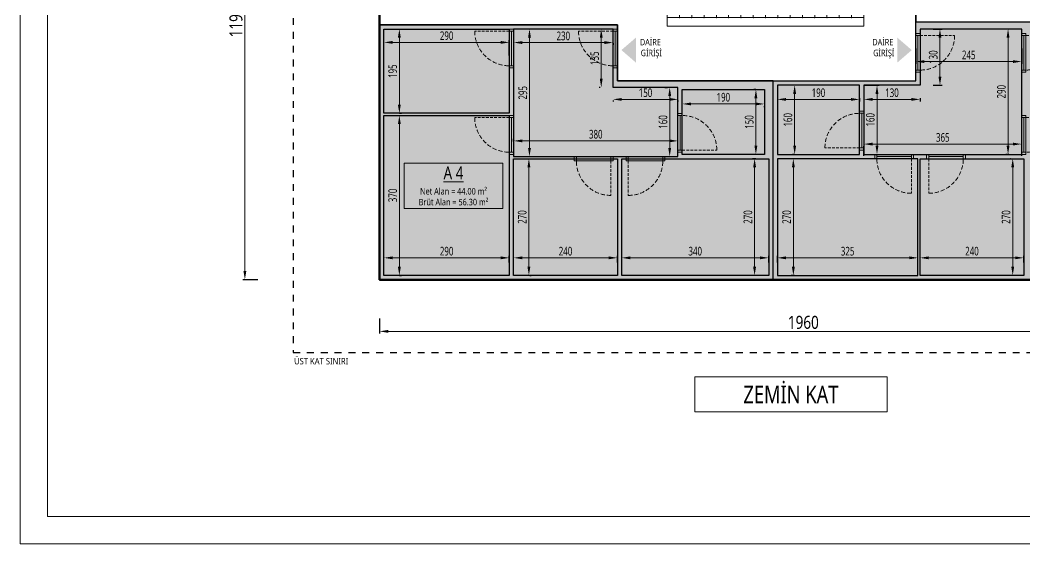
# Model space of a CAD drawing. Header units: metres. Extents: x 41905 to 73816, y -45641 to -42980.
# Drawn here: x 41905 to 44229, y -45641 to -44429 of the extents above; entities that cross this region are included whole.
import ezdxf

# ---------------------------------------------------------------- set-up
doc = ezdxf.new("R2010")
doc.units = ezdxf.units.M
doc.linetypes.add('HIDDEN2', pattern=[4.7625, 3.175, -1.5875])
doc.linetypes.add('JIS_02_1.2', pattern=[64.008, 32.004, -32.004])
for name, color, linetype, lineweight, true_color in [('0A PLAN BOYAMA', 7, 'Continuous', 13, 0xffdf7f), ('A GİRİŞ OKU', 1, 'Continuous', 13, 0xff0000), ('A YAZDIRMA', 7, 'Continuous', 13, 0x848484), ('A ÖLÇÜ DIŞ', 1, 'Continuous', 13, 0xff0000)]:
    doc.layers.add(name, color=color, linetype=linetype, lineweight=lineweight, true_color=true_color)
for name, color, linetype, lineweight in [('A ALAN BRÜT', 5, 'Continuous', 30), ('A ANTET', 7, 'Continuous', 13), ('A BİNA KONTUR', 4, 'Continuous', 50), ('A BİNA KONTUR KESİK', 4, 'JIS_02_1.2', 30), ('A DUVAR', 7, 'Continuous', 30), ('A KAPI', 11, 'Continuous', 13), ('A KAPI KESİK', 11, 'HIDDEN2', 13), ('A MERDİVEN', 3, 'Continuous', 13), ('A YAZI', 7, 'Continuous', 13)]:
    doc.layers.add(name, color=color, linetype=linetype, lineweight=lineweight)
doc.styles.add('HİB Segoe Bold', font='segoeuib.ttf', dxfattribs={"width": 0.8})
doc.styles.add('HİB SEGOE Normal .7', font='segoeui.ttf', dxfattribs={"width": 0.7})
doc.styles.add('HİB SEGOE Normal .9', font='segoeui.ttf', dxfattribs={"width": 0.9})
doc.styles.add('HİB Segoe Semilight .7', font='segoeuisl.ttf', dxfattribs={"width": 0.7})
doc.dimstyles.new('HİB New', dxfattribs={"dimtxt": 12, "dimasz": 18, "dimexe": 5, "dimexo": 30, "dimgap": 5, "dimtad": 1, "dimdec": 0, "dimzin": 0, "dimdsep": 46, "dimtxsty": 'HİB Segoe Semilight .7', "dimcen": 0.09, "dimclrd": 256, "dimclre": 256, "dimclrt": 256, "dimadec": 0, "dimazin": 0, "dimtfac": 1, "dimtdec": 4, "dimtix": 1, "dimtofl": 0, "dimtmove": 0, "dimatfit": 3, "dimfxl": 30, "dimfxlon": 1, "dimtvp": 1, "dimtolj": 1, "dimtzin": 0, "dimlwd": -1, "dimlwe": -3, "dimarcsym": 0})

# ---------------------------------------------------------------- blocks, each defined once
blk = doc.blocks.new('safsafsaf')
at = {"layer": 'A ANTET', "linetype": 'ByBlock', "ltscale": 100}
blk.add_lwpolyline([(52997.3, -40674.5), (49168, -40674.5), (49168, -37858.9), (52997.3, -37858.9)], close=True, dxfattribs=at)
at = {"layer": 'A YAZDIRMA', "linetype": 'ByBlock', "ltscale": 100}
blk.add_lwpolyline([(53278.8, -40744.9), (53278.8, -37788.5), (49097.6, -37788.5), (49097.6, -40744.9)], close=True, dxfattribs=at)
blk = doc.blocks.new('*D17797')
at = {"layer": 'A ÖLÇÜ DIŞ', "lineweight": -3, "ltscale": 0.5}
for p, q in [((42783, -44449.4), (42787.6, -44449.4)), ((42783, -44644.4), (42787.6, -44644.4))]:
    blk.add_line(p, q, dxfattribs=at)
at = {"layer": 'A ÖLÇÜ DIŞ', "ltscale": 0.5}
blk.add_line((42782.6, -44469.4), (42782.6, -44624.4), dxfattribs=at)
at = {"layer": 'A ÖLÇÜ DIŞ'}
for points in [[(42785.9, -44469.4), (42779.2, -44469.4), (42782.6, -44449.4)], [(42779.2, -44624.4), (42785.9, -44624.4), (42782.6, -44644.4)]]:
    blk.add_solid(points, dxfattribs=at)
at = {"layer": 'Defpoints', "color": 0}
for p in [(42753, -44449.4), (42753, -44644.4), (42782.6, -44644.4)]:
    blk.add_point(p, dxfattribs=at)
at = {"layer": 'A ÖLÇÜ DIŞ', "ltscale": 0.5, "insert": (42767.2, -44546.9), "char_height": 20, "attachment_point": 5, "rotation": 90, "style": 'HİB SEGOE Normal .7'}
blk.add_mtext('\\A1;195', dxfattribs=at)
blk = doc.blocks.new('*D17798')
at = {"layer": 'A ÖLÇÜ DIŞ', "lineweight": -3, "ltscale": 0.5}
for p, q in [((42783, -44649.4), (42787.6, -44649.4)), ((42783, -45019.4), (42787.6, -45019.4))]:
    blk.add_line(p, q, dxfattribs=at)
at = {"layer": 'A ÖLÇÜ DIŞ', "ltscale": 0.5}
blk.add_line((42782.6, -44669.4), (42782.6, -44999.4), dxfattribs=at)
at = {"layer": 'A ÖLÇÜ DIŞ'}
for points in [[(42785.9, -44669.4), (42779.2, -44669.4), (42782.6, -44649.4)], [(42779.2, -44999.4), (42785.9, -44999.4), (42782.6, -45019.4)]]:
    blk.add_solid(points, dxfattribs=at)
at = {"layer": 'Defpoints', "color": 0}
for p in [(42753, -44649.4), (42753, -45019.4), (42782.6, -45019.4)]:
    blk.add_point(p, dxfattribs=at)
at = {"layer": 'A ÖLÇÜ DIŞ', "ltscale": 0.5, "insert": (42767.2, -44834.4), "char_height": 20, "attachment_point": 5, "rotation": 90, "style": 'HİB SEGOE Normal .7'}
blk.add_mtext('\\A1;370', dxfattribs=at)
blk = doc.blocks.new('*D17799')
at = {"layer": 'A ÖLÇÜ DIŞ', "lineweight": -3, "ltscale": 0.5}
for p, q in [((42746.9, -44989.4), (42746.9, -44973.8)), ((43036.9, -44989.4), (43036.9, -44973.8))]:
    blk.add_line(p, q, dxfattribs=at)
at = {"layer": 'A ÖLÇÜ DIŞ', "ltscale": 0.5}
blk.add_line((42766.9, -44978.8), (43016.9, -44978.8), dxfattribs=at)
at = {"layer": 'A ÖLÇÜ DIŞ'}
for points in [[(42766.9, -44975.5), (42766.9, -44982.1), (42746.9, -44978.8)], [(43016.9, -44982.1), (43016.9, -44975.5), (43036.9, -44978.8)]]:
    blk.add_solid(points, dxfattribs=at)
at = {"layer": 'Defpoints', "color": 0}
for p in [(43036.9, -44978.8), (42746.9, -45019.4), (43036.9, -45019.4)]:
    blk.add_point(p, dxfattribs=at)
at = {"layer": 'A ÖLÇÜ DIŞ', "ltscale": 0.5, "insert": (42891.9, -44963.5), "char_height": 20, "attachment_point": 5, "style": 'HİB SEGOE Normal .7'}
blk.add_mtext('\\A1;290', dxfattribs=at)
blk = doc.blocks.new('*D17800')
at = {"layer": 'A ÖLÇÜ DIŞ', "lineweight": -3, "ltscale": 0.5}
for p, q in [((43046.9, -44989.4), (43046.9, -44973.8)), ((43286.9, -44989.4), (43286.9, -44973.8))]:
    blk.add_line(p, q, dxfattribs=at)
at = {"layer": 'A ÖLÇÜ DIŞ', "ltscale": 0.5}
blk.add_line((43066.9, -44978.8), (43266.9, -44978.8), dxfattribs=at)
at = {"layer": 'A ÖLÇÜ DIŞ'}
for points in [[(43066.9, -44975.5), (43066.9, -44982.1), (43046.9, -44978.8)], [(43266.9, -44982.1), (43266.9, -44975.5), (43286.9, -44978.8)]]:
    blk.add_solid(points, dxfattribs=at)
at = {"layer": 'Defpoints', "color": 0}
for p in [(43286.9, -44978.8), (43046.9, -45019.4), (43286.9, -45019.4)]:
    blk.add_point(p, dxfattribs=at)
at = {"layer": 'A ÖLÇÜ DIŞ', "ltscale": 0.5, "insert": (43166.9, -44963.5), "char_height": 20, "attachment_point": 5, "style": 'HİB SEGOE Normal .7'}
blk.add_mtext('\\A1;240', dxfattribs=at)
blk = doc.blocks.new('*D17801')
at = {"layer": 'A ÖLÇÜ DIŞ', "lineweight": -3, "ltscale": 0.5}
for p, q in [((43296.9, -44989.4), (43296.9, -44973.8)), ((43636.9, -44989.4), (43636.9, -44973.8))]:
    blk.add_line(p, q, dxfattribs=at)
at = {"layer": 'A ÖLÇÜ DIŞ', "ltscale": 0.5}
blk.add_line((43316.9, -44978.8), (43616.9, -44978.8), dxfattribs=at)
at = {"layer": 'A ÖLÇÜ DIŞ'}
for points in [[(43316.9, -44975.5), (43316.9, -44982.1), (43296.9, -44978.8)], [(43616.9, -44982.1), (43616.9, -44975.5), (43636.9, -44978.8)]]:
    blk.add_solid(points, dxfattribs=at)
at = {"layer": 'Defpoints', "color": 0}
for p in [(43636.9, -44978.8), (43296.9, -45019.4), (43636.9, -45019.4)]:
    blk.add_point(p, dxfattribs=at)
at = {"layer": 'A ÖLÇÜ DIŞ', "ltscale": 0.5, "insert": (43466.9, -44963.5), "char_height": 20, "attachment_point": 5, "style": 'HİB SEGOE Normal .7'}
blk.add_mtext('\\A1;340', dxfattribs=at)
blk = doc.blocks.new('*D17816')
at = {"layer": 'A ÖLÇÜ DIŞ', "lineweight": -3, "ltscale": 0.5}
for p, q in [((43436.9, -44629.9), (43436.9, -44627.7)), ((43626.9, -44629.9), (43626.9, -44627.7))]:
    blk.add_line(p, q, dxfattribs=at)
at = {"layer": 'A ÖLÇÜ DIŞ', "ltscale": 0.5}
blk.add_line((43456.9, -44622.7), (43606.9, -44622.7), dxfattribs=at)
at = {"layer": 'A ÖLÇÜ DIŞ'}
for points in [[(43456.9, -44619.4), (43456.9, -44626), (43436.9, -44622.7)], [(43606.9, -44626), (43606.9, -44619.4), (43626.9, -44622.7)]]:
    blk.add_solid(points, dxfattribs=at)
at = {"layer": 'Defpoints', "color": 0}
for p in [(43436.9, -44599.9), (43626.9, -44599.9), (43626.9, -44622.7)]:
    blk.add_point(p, dxfattribs=at)
at = {"layer": 'A ÖLÇÜ DIŞ', "ltscale": 0.5, "insert": (43531.9, -44607.3), "char_height": 20, "attachment_point": 5, "style": 'HİB SEGOE Normal .7'}
blk.add_mtext('\\A1;190', dxfattribs=at)
blk = doc.blocks.new('*D17817')
at = {"layer": 'A ÖLÇÜ DIŞ', "lineweight": -3, "ltscale": 0.5}
for p, q in [((43606.9, -44589.4), (43602.2, -44589.4)), ((43606.9, -44739.4), (43602.2, -44739.4))]:
    blk.add_line(p, q, dxfattribs=at)
at = {"layer": 'A ÖLÇÜ DIŞ', "ltscale": 0.5}
blk.add_line((43607.2, -44609.4), (43607.2, -44719.4), dxfattribs=at)
at = {"layer": 'A ÖLÇÜ DIŞ'}
for points in [[(43610.5, -44609.4), (43603.8, -44609.4), (43607.2, -44589.4)], [(43603.8, -44719.4), (43610.5, -44719.4), (43607.2, -44739.4)]]:
    blk.add_solid(points, dxfattribs=at)
at = {"layer": 'Defpoints', "color": 0}
for p in [(43636.9, -44589.4), (43607.2, -44739.4), (43636.9, -44739.4)]:
    blk.add_point(p, dxfattribs=at)
at = {"layer": 'A ÖLÇÜ DIŞ', "ltscale": 0.5, "insert": (43591.8, -44664.4), "char_height": 20, "attachment_point": 5, "rotation": 90, "style": 'HİB SEGOE Normal .7'}
blk.add_mtext('\\A1;150', dxfattribs=at)
blk = doc.blocks.new('*D17818')
at = {"layer": 'A ÖLÇÜ DIŞ', "lineweight": -3, "ltscale": 0.5}
for p, q in [((43396.9, -44584.4), (43402.8, -44584.4)), ((43396.9, -44744.4), (43402.8, -44744.4))]:
    blk.add_line(p, q, dxfattribs=at)
at = {"layer": 'A ÖLÇÜ DIŞ', "ltscale": 0.5}
blk.add_line((43407.8, -44604.4), (43407.8, -44724.4), dxfattribs=at)
at = {"layer": 'A ÖLÇÜ DIŞ'}
for points in [[(43411.2, -44604.4), (43404.5, -44604.4), (43407.8, -44584.4)], [(43404.5, -44724.4), (43411.2, -44724.4), (43407.8, -44744.4)]]:
    blk.add_solid(points, dxfattribs=at)
at = {"layer": 'Defpoints', "color": 0}
for p in [(43426.9, -44584.4), (43407.8, -44744.4), (43426.9, -44744.4)]:
    blk.add_point(p, dxfattribs=at)
at = {"layer": 'A ÖLÇÜ DIŞ', "ltscale": 0.5, "insert": (43392.4, -44664.4), "char_height": 20, "attachment_point": 5, "rotation": 90, "style": 'HİB SEGOE Normal .7'}
blk.add_mtext('\\A1;160', dxfattribs=at)
blk = doc.blocks.new('*D17819')
at = {"layer": 'A ÖLÇÜ DIŞ', "lineweight": -3, "ltscale": 0.5}
for p, q in [((43276.9, -44614.4), (43276.9, -44617.2)), ((43426.9, -44614.4), (43426.9, -44617.2))]:
    blk.add_line(p, q, dxfattribs=at)
at = {"layer": 'A ÖLÇÜ DIŞ', "ltscale": 0.5}
blk.add_line((43296.9, -44612.2), (43406.9, -44612.2), dxfattribs=at)
at = {"layer": 'A ÖLÇÜ DIŞ'}
for points in [[(43296.9, -44608.9), (43296.9, -44615.5), (43276.9, -44612.2)], [(43406.9, -44615.5), (43406.9, -44608.9), (43426.9, -44612.2)]]:
    blk.add_solid(points, dxfattribs=at)
at = {"layer": 'Defpoints', "color": 0}
for p in [(43276.9, -44584.4), (43426.9, -44584.4), (43426.9, -44612.2)]:
    blk.add_point(p, dxfattribs=at)
at = {"layer": 'A ÖLÇÜ DIŞ', "ltscale": 0.5, "insert": (43351.9, -44596.8), "char_height": 20, "attachment_point": 5, "style": 'HİB SEGOE Normal .7'}
blk.add_mtext('\\A1;150', dxfattribs=at)
blk = doc.blocks.new('*D17820')
at = {"layer": 'A ÖLÇÜ DIŞ', "lineweight": -3, "ltscale": 0.5}
for p, q in [((43246.9, -44449.4), (43244.5, -44449.4)), ((43246.9, -44584.4), (43244.5, -44584.4))]:
    blk.add_line(p, q, dxfattribs=at)
at = {"layer": 'A ÖLÇÜ DIŞ', "ltscale": 0.5}
blk.add_line((43249.5, -44564.4), (43249.5, -44469.4), dxfattribs=at)
at = {"layer": 'A ÖLÇÜ DIŞ'}
for points in [[(43252.8, -44469.4), (43246.2, -44469.4), (43249.5, -44449.4)], [(43246.2, -44564.4), (43252.8, -44564.4), (43249.5, -44584.4)]]:
    blk.add_solid(points, dxfattribs=at)
at = {"layer": 'Defpoints', "color": 0}
for p in [(43249.5, -44449.4), (43276.9, -44449.4), (43276.9, -44584.4)]:
    blk.add_point(p, dxfattribs=at)
at = {"layer": 'A ÖLÇÜ DIŞ', "ltscale": 0.5, "insert": (43234.1, -44516.9), "char_height": 20, "attachment_point": 5, "rotation": 90, "style": 'HİB SEGOE Normal .7'}
blk.add_mtext('\\A1;135', dxfattribs=at)
blk = doc.blocks.new('*D17821')
at = {"layer": 'A ÖLÇÜ DIŞ', "lineweight": -3, "ltscale": 0.5}
for p, q in [((43046.9, -44481.9), (43046.9, -44485.7)), ((43276.9, -44481.9), (43276.9, -44485.7))]:
    blk.add_line(p, q, dxfattribs=at)
at = {"layer": 'A ÖLÇÜ DIŞ', "ltscale": 0.5}
blk.add_line((43066.9, -44480.7), (43256.9, -44480.7), dxfattribs=at)
at = {"layer": 'A ÖLÇÜ DIŞ'}
for points in [[(43066.9, -44477.4), (43066.9, -44484.1), (43046.9, -44480.7)], [(43256.9, -44484.1), (43256.9, -44477.4), (43276.9, -44480.7)]]:
    blk.add_solid(points, dxfattribs=at)
at = {"layer": 'Defpoints', "color": 0}
for p in [(43046.9, -44451.9), (43276.9, -44451.9), (43276.9, -44480.7)]:
    blk.add_point(p, dxfattribs=at)
at = {"layer": 'A ÖLÇÜ DIŞ', "ltscale": 0.5, "insert": (43161.9, -44465.4), "char_height": 20, "attachment_point": 5, "style": 'HİB SEGOE Normal .7'}
blk.add_mtext('\\A1;230', dxfattribs=at)
blk = doc.blocks.new('*D17822')
at = {"layer": 'A ÖLÇÜ DIŞ', "lineweight": -3, "ltscale": 0.5}
for p, q in [((43046.9, -44709.4), (43046.9, -44703.2)), ((43426.9, -44709.4), (43426.9, -44703.2))]:
    blk.add_line(p, q, dxfattribs=at)
at = {"layer": 'A ÖLÇÜ DIŞ', "ltscale": 0.5}
blk.add_line((43066.9, -44708.2), (43406.9, -44708.2), dxfattribs=at)
at = {"layer": 'A ÖLÇÜ DIŞ'}
for points in [[(43066.9, -44704.9), (43066.9, -44711.6), (43046.9, -44708.2)], [(43406.9, -44711.6), (43406.9, -44704.9), (43426.9, -44708.2)]]:
    blk.add_solid(points, dxfattribs=at)
at = {"layer": 'Defpoints', "color": 0}
for p in [(43426.9, -44708.2), (43046.9, -44739.4), (43426.9, -44739.4)]:
    blk.add_point(p, dxfattribs=at)
at = {"layer": 'A ÖLÇÜ DIŞ', "ltscale": 0.5, "insert": (43236.9, -44692.9), "char_height": 20, "attachment_point": 5, "style": 'HİB SEGOE Normal .7'}
blk.add_mtext('\\A1;380', dxfattribs=at)
blk = doc.blocks.new('*D17823')
at = {"layer": 'A ÖLÇÜ DIŞ', "lineweight": -3, "ltscale": 0.5}
for p, q in [((43101.9, -44449.4), (43088.5, -44449.4)), ((43088.2, -44744.4), (43088.5, -44744.4))]:
    blk.add_line(p, q, dxfattribs=at)
at = {"layer": 'A ÖLÇÜ DIŞ', "ltscale": 0.5}
blk.add_line((43083.5, -44469.4), (43083.5, -44724.4), dxfattribs=at)
at = {"layer": 'A ÖLÇÜ DIŞ'}
for points in [[(43086.9, -44469.4), (43080.2, -44469.4), (43083.5, -44449.4)], [(43080.2, -44724.4), (43086.9, -44724.4), (43083.5, -44744.4)]]:
    blk.add_solid(points, dxfattribs=at)
at = {"layer": 'Defpoints', "color": 0}
for p in [(43071.9, -44449.4), (43058.2, -44744.4), (43083.5, -44744.4)]:
    blk.add_point(p, dxfattribs=at)
at = {"layer": 'A ÖLÇÜ DIŞ', "ltscale": 0.5, "insert": (43068.2, -44596.9), "char_height": 20, "attachment_point": 5, "rotation": 90, "style": 'HİB SEGOE Normal .7'}
blk.add_mtext('\\A1;295', dxfattribs=at)
blk = doc.blocks.new('*D17824')
at = {"layer": 'A ÖLÇÜ DIŞ', "lineweight": -3, "ltscale": 0.5}
for p, q in [((42746.9, -44510.3), (42746.9, -44475.3)), ((43036.9, -44510.3), (43036.9, -44475.3))]:
    blk.add_line(p, q, dxfattribs=at)
at = {"layer": 'A ÖLÇÜ DIŞ', "ltscale": 0.5}
blk.add_line((43016.9, -44480.3), (42766.9, -44480.3), dxfattribs=at)
at = {"layer": 'A ÖLÇÜ DIŞ'}
for points in [[(42766.9, -44477), (42766.9, -44483.6), (42746.9, -44480.3)], [(43016.9, -44483.6), (43016.9, -44477), (43036.9, -44480.3)]]:
    blk.add_solid(points, dxfattribs=at)
at = {"layer": 'Defpoints', "color": 0}
for p in [(42746.9, -44480.3), (43036.9, -44639.4), (42746.9, -44644.4)]:
    blk.add_point(p, dxfattribs=at)
at = {"layer": 'A ÖLÇÜ DIŞ', "ltscale": 0.5, "insert": (42891.9, -44465), "char_height": 20, "attachment_point": 5, "style": 'HİB SEGOE Normal .7'}
blk.add_mtext('\\A1;290', dxfattribs=at)
blk = doc.blocks.new('*D17825')
at = {"layer": 'A ÖLÇÜ DIŞ', "lineweight": -3, "ltscale": 0.5}
for p, q in [((43084.4, -44749.4), (43087.1, -44749.4)), ((43084.4, -45019.4), (43087.1, -45019.4))]:
    blk.add_line(p, q, dxfattribs=at)
at = {"layer": 'A ÖLÇÜ DIŞ', "ltscale": 0.5}
blk.add_line((43082.1, -44769.4), (43082.1, -44999.4), dxfattribs=at)
at = {"layer": 'A ÖLÇÜ DIŞ'}
for points in [[(43085.5, -44769.4), (43078.8, -44769.4), (43082.1, -44749.4)], [(43078.8, -44999.4), (43085.5, -44999.4), (43082.1, -45019.4)]]:
    blk.add_solid(points, dxfattribs=at)
at = {"layer": 'Defpoints', "color": 0}
for p in [(43054.4, -44749.4), (43054.4, -45019.4), (43082.1, -45019.4)]:
    blk.add_point(p, dxfattribs=at)
at = {"layer": 'A ÖLÇÜ DIŞ', "ltscale": 0.5, "insert": (43066.8, -44884.4), "char_height": 20, "attachment_point": 5, "rotation": 90, "style": 'HİB SEGOE Normal .7'}
blk.add_mtext('\\A1;270', dxfattribs=at)
blk = doc.blocks.new('*D17826')
at = {"layer": 'A ÖLÇÜ DIŞ', "lineweight": -3, "ltscale": 0.5}
for p, q in [((43606.9, -44749.4), (43599.2, -44749.4)), ((43606.9, -45019.4), (43599.2, -45019.4))]:
    blk.add_line(p, q, dxfattribs=at)
at = {"layer": 'A ÖLÇÜ DIŞ', "ltscale": 0.5}
blk.add_line((43604.2, -44769.4), (43604.2, -44999.4), dxfattribs=at)
at = {"layer": 'A ÖLÇÜ DIŞ'}
for points in [[(43607.5, -44769.4), (43600.8, -44769.4), (43604.2, -44749.4)], [(43600.8, -44999.4), (43607.5, -44999.4), (43604.2, -45019.4)]]:
    blk.add_solid(points, dxfattribs=at)
at = {"layer": 'Defpoints', "color": 0}
for p in [(43636.9, -44749.4), (43604.2, -45019.4), (43636.9, -45019.4)]:
    blk.add_point(p, dxfattribs=at)
at = {"layer": 'A ÖLÇÜ DIŞ', "ltscale": 0.5, "insert": (43588.8, -44884.4), "char_height": 20, "attachment_point": 5, "rotation": 90, "style": 'HİB SEGOE Normal .7'}
blk.add_mtext('\\A1;270', dxfattribs=at)
blk = doc.blocks.new('MER')
at = {"layer": 'A MERDİVEN'}
for p, q in [((0, 110), (0, 0)), ((28.4, 110), (28.4, 0)), ((56.9, 110), (56.9, 0)), ((85.3, 110), (85.3, 0)), ((113.7, 110), (113.7, 0)), ((142.2, 110), (142.2, 0)), ((170.6, 110), (170.6, 0)), ((199.1, 110), (199.1, 0)), ((227.5, 110), (227.5, 0)), ((255.9, 110), (255.9, 0)), ((284.4, 110), (284.4, 0)), ((312.8, 110), (312.8, 0)), ((341.2, 110), (341.2, 0)), ((369.7, 110), (369.7, 0)), ((398.1, 110), (398.1, 0)), ((426.6, 110), (426.6, 0)), ((455, 110), (455, 0)), ((449, 55), (17.7, 55.5))]:
    blk.add_line(p, q, dxfattribs=at)
for points in [[(0, 130), (455, 130), (455, 110), (0, 110)], [(0, 55.5), (17.7, 45.3), (17.7, 65.8)]]:
    blk.add_lwpolyline(points, close=True, dxfattribs=at)
blk.add_circle((455, 55), 6, dxfattribs=at)
for p in [(28.4, 110), (56.9, 110), (85.3, 110), (113.7, 110), (142.2, 110), (170.6, 110), (199.1, 110), (227.5, 110), (255.9, 110), (284.4, 110), (312.8, 110), (341.2, 110), (369.7, 110), (398.1, 110), (426.6, 110)]:
    blk.add_point(p, dxfattribs=at)
blk = doc.blocks.new('KAPI 90X10')
at = {"layer": 'A KAPI', "color": 0}
for points in [[(5, 10), (0, 10), (0, 0), (5, 0)], [(85, 5), (85, 10), (5, 10), (5, 5)], [(90, 10), (85, 10), (85, 0), (90, 0)]]:
    blk.add_lwpolyline(points, close=True, dxfattribs=at)
at = {"layer": 'A KAPI KESİK', "color": 0, "ltscale": 2}
blk.add_line((85, 10), (85, 90), dxfattribs=at)
at = {"layer": 'A KAPI KESİK', "color": 0, "ltscale": 3}
blk.add_arc((85, 10), 80, 90, 180, dxfattribs=at)
at = {"layer": 'A YAZI', "color": 0, "style": 'HİB Segoe Semilight .7', "width": 0.7}
blk.add_attdef('KAPI_NO', (76.6, 23.8), '', height=12, rotation=90, dxfattribs=at)
blk = doc.blocks.new('*D17836')
at = {"layer": 'A ÖLÇÜ DIŞ', "lineweight": -3, "ltscale": 0.5}
for p, q in [((42455.3, -43836.4), (42420.3, -43836.4)), ((42455.3, -45029.4), (42420.3, -45029.4))]:
    blk.add_line(p, q, dxfattribs=at)
at = {"layer": 'A ÖLÇÜ DIŞ', "ltscale": 0.5}
blk.add_line((42425.3, -43856.4), (42425.3, -45009.4), dxfattribs=at)
at = {"layer": 'A ÖLÇÜ DIŞ'}
for points in [[(42428.6, -43856.4), (42422, -43856.4), (42425.3, -43836.4)], [(42422, -45009.4), (42428.6, -45009.4), (42425.3, -45029.4)]]:
    blk.add_solid(points, dxfattribs=at)
at = {"layer": 'Defpoints', "color": 0}
for p in [(42736.9, -43836.4), (42425.3, -45029.4), (42736.9, -45029.4)]:
    blk.add_point(p, dxfattribs=at)
at = {"layer": 'A ÖLÇÜ DIŞ', "ltscale": 0.5, "insert": (42404.7, -44432.9), "char_height": 30, "attachment_point": 5, "rotation": 90, "style": 'HİB Segoe Bold'}
blk.add_mtext('\\A1;1193', dxfattribs=at)
blk = doc.blocks.new('*D17838')
at = {"layer": 'A ÖLÇÜ DIŞ', "lineweight": -3, "ltscale": 0.5}
for p, q in [((42736.9, -45118.9), (42736.9, -45153.9)), ((44696.9, -45118.9), (44696.9, -45153.9))]:
    blk.add_line(p, q, dxfattribs=at)
at = {"layer": 'A ÖLÇÜ DIŞ', "ltscale": 0.5}
blk.add_line((42756.9, -45148.9), (44676.9, -45148.9), dxfattribs=at)
at = {"layer": 'A ÖLÇÜ DIŞ'}
for points in [[(42756.9, -45145.6), (42756.9, -45152.3), (42736.9, -45148.9)], [(44676.9, -45152.3), (44676.9, -45145.6), (44696.9, -45148.9)]]:
    blk.add_solid(points, dxfattribs=at)
at = {"layer": 'Defpoints', "color": 0}
for p in [(42736.9, -45059.4), (44696.9, -45059.4), (44696.9, -45148.9)]:
    blk.add_point(p, dxfattribs=at)
at = {"layer": 'A ÖLÇÜ DIŞ', "ltscale": 0.5, "insert": (43716.9, -45128.3), "char_height": 30, "attachment_point": 5, "style": 'HİB Segoe Bold'}
blk.add_mtext('\\A1;1960', dxfattribs=at)
blk = doc.blocks.new('*D18278')
at = {"layer": 'A ÖLÇÜ DIŞ', "lineweight": -3, "ltscale": 0.5}
for p, q in [((43656.9, -44989.4), (43656.9, -44973.8)), ((43981.9, -44989.4), (43981.9, -44973.8))]:
    blk.add_line(p, q, dxfattribs=at)
at = {"layer": 'A ÖLÇÜ DIŞ', "ltscale": 0.5}
blk.add_line((43676.9, -44978.8), (43961.9, -44978.8), dxfattribs=at)
at = {"layer": 'A ÖLÇÜ DIŞ'}
for points in [[(43676.9, -44975.5), (43676.9, -44982.1), (43656.9, -44978.8)], [(43961.9, -44982.1), (43961.9, -44975.5), (43981.9, -44978.8)]]:
    blk.add_solid(points, dxfattribs=at)
at = {"layer": 'Defpoints', "color": 0}
for p in [(43981.9, -44978.8), (43656.9, -45019.4), (43981.9, -45019.4)]:
    blk.add_point(p, dxfattribs=at)
at = {"layer": 'A ÖLÇÜ DIŞ', "ltscale": 0.5, "insert": (43819.4, -44963.5), "char_height": 20, "attachment_point": 5, "style": 'HİB SEGOE Normal .7'}
blk.add_mtext('\\A1;325', dxfattribs=at)
blk = doc.blocks.new('*D18279')
at = {"layer": 'A ÖLÇÜ DIŞ', "lineweight": -3, "ltscale": 0.5}
for p, q in [((43986.9, -44989.4), (43986.9, -44973.8)), ((44226.9, -44989.4), (44226.9, -44973.8))]:
    blk.add_line(p, q, dxfattribs=at)
at = {"layer": 'A ÖLÇÜ DIŞ', "ltscale": 0.5}
blk.add_line((44006.9, -44978.8), (44206.9, -44978.8), dxfattribs=at)
at = {"layer": 'A ÖLÇÜ DIŞ'}
for points in [[(44006.9, -44975.5), (44006.9, -44982.1), (43986.9, -44978.8)], [(44206.9, -44982.1), (44206.9, -44975.5), (44226.9, -44978.8)]]:
    blk.add_solid(points, dxfattribs=at)
at = {"layer": 'Defpoints', "color": 0}
for p in [(44226.9, -44978.8), (43986.9, -45019.4), (44226.9, -45019.4)]:
    blk.add_point(p, dxfattribs=at)
at = {"layer": 'A ÖLÇÜ DIŞ', "ltscale": 0.5, "insert": (44106.9, -44963.5), "char_height": 20, "attachment_point": 5, "style": 'HİB SEGOE Normal .7'}
blk.add_mtext('\\A1;240', dxfattribs=at)
blk = doc.blocks.new('*D18288')
at = {"layer": 'A ÖLÇÜ DIŞ', "lineweight": -3, "ltscale": 0.5}
for p, q in [((43976.9, -44494.7), (43976.9, -44529.7)), ((44221.9, -44494.7), (44221.9, -44529.7))]:
    blk.add_line(p, q, dxfattribs=at)
at = {"layer": 'A ÖLÇÜ DIŞ', "ltscale": 0.5}
blk.add_line((43996.9, -44524.7), (44201.9, -44524.7), dxfattribs=at)
at = {"layer": 'A ÖLÇÜ DIŞ'}
for points in [[(43996.9, -44521.4), (43996.9, -44528), (43976.9, -44524.7)], [(44201.9, -44528), (44201.9, -44521.4), (44221.9, -44524.7)]]:
    blk.add_solid(points, dxfattribs=at)
at = {"layer": 'Defpoints', "color": 0}
for p in [(43976.9, -44432.9), (44221.9, -44459.4), (44221.9, -44524.7)]:
    blk.add_point(p, dxfattribs=at)
at = {"layer": 'A ÖLÇÜ DIŞ', "ltscale": 0.5, "insert": (44099.4, -44509.4), "char_height": 20, "attachment_point": 5, "style": 'HİB SEGOE Normal .7'}
blk.add_mtext('\\A1;245', dxfattribs=at)
blk = doc.blocks.new('*D18289')
at = {"layer": 'A ÖLÇÜ DIŞ', "lineweight": -3, "ltscale": 0.5}
for p, q in [((43856.9, -44609.4), (43856.9, -44617.2)), ((43986.9, -44609.4), (43986.9, -44617.2))]:
    blk.add_line(p, q, dxfattribs=at)
at = {"layer": 'A ÖLÇÜ DIŞ', "ltscale": 0.5}
blk.add_line((43876.9, -44612.2), (43966.9, -44612.2), dxfattribs=at)
at = {"layer": 'A ÖLÇÜ DIŞ'}
for points in [[(43876.9, -44608.9), (43876.9, -44615.5), (43856.9, -44612.2)], [(43966.9, -44615.5), (43966.9, -44608.9), (43986.9, -44612.2)]]:
    blk.add_solid(points, dxfattribs=at)
at = {"layer": 'Defpoints', "color": 0}
for p in [(43856.9, -44579.4), (43986.9, -44579.4), (43986.9, -44612.2)]:
    blk.add_point(p, dxfattribs=at)
at = {"layer": 'A ÖLÇÜ DIŞ', "ltscale": 0.5, "insert": (43921.9, -44596.8), "char_height": 20, "attachment_point": 5, "style": 'HİB SEGOE Normal .7'}
blk.add_mtext('\\A1;130', dxfattribs=at)
blk = doc.blocks.new('*D18290')
at = {"layer": 'A ÖLÇÜ DIŞ', "lineweight": -3, "ltscale": 0.5}
for p, q in [((43856.9, -44742.6), (43856.9, -44720.6)), ((44221.9, -44742.6), (44221.9, -44720.6))]:
    blk.add_line(p, q, dxfattribs=at)
at = {"layer": 'A ÖLÇÜ DIŞ', "ltscale": 0.5}
blk.add_line((43876.9, -44715.6), (44201.9, -44715.6), dxfattribs=at)
at = {"layer": 'A ÖLÇÜ DIŞ'}
for points in [[(43876.9, -44712.3), (43876.9, -44718.9), (43856.9, -44715.6)], [(44201.9, -44718.9), (44201.9, -44712.3), (44221.9, -44715.6)]]:
    blk.add_solid(points, dxfattribs=at)
at = {"layer": 'Defpoints', "color": 0}
for p in [(43856.9, -44712.6), (44221.9, -44712.6), (44221.9, -44715.6)]:
    blk.add_point(p, dxfattribs=at)
at = {"layer": 'A ÖLÇÜ DIŞ', "ltscale": 0.5, "insert": (44039.4, -44700.3), "char_height": 20, "attachment_point": 5, "style": 'HİB SEGOE Normal .7'}
blk.add_mtext('\\A1;365', dxfattribs=at)
blk = doc.blocks.new('*D18291')
at = {"layer": 'A ÖLÇÜ DIŞ', "lineweight": -3, "ltscale": 0.5}
for p, q in [((43656.9, -44609.4), (43656.9, -44617.2)), ((43846.9, -44609.4), (43846.9, -44617.2))]:
    blk.add_line(p, q, dxfattribs=at)
at = {"layer": 'A ÖLÇÜ DIŞ', "ltscale": 0.5}
blk.add_line((43676.9, -44612.2), (43826.9, -44612.2), dxfattribs=at)
at = {"layer": 'A ÖLÇÜ DIŞ'}
for points in [[(43676.9, -44608.9), (43676.9, -44615.5), (43656.9, -44612.2)], [(43826.9, -44615.5), (43826.9, -44608.9), (43846.9, -44612.2)]]:
    blk.add_solid(points, dxfattribs=at)
at = {"layer": 'Defpoints', "color": 0}
for p in [(43656.9, -44579.4), (43846.9, -44579.4), (43846.9, -44612.2)]:
    blk.add_point(p, dxfattribs=at)
at = {"layer": 'A ÖLÇÜ DIŞ', "ltscale": 0.5, "insert": (43751.9, -44596.8), "char_height": 20, "attachment_point": 5, "style": 'HİB SEGOE Normal .7'}
blk.add_mtext('\\A1;190', dxfattribs=at)
blk = doc.blocks.new('*D18292')
at = {"layer": 'A ÖLÇÜ DIŞ', "lineweight": -3, "ltscale": 0.5}
for p, q in [((43696.5, -44579.4), (43691.8, -44579.4)), ((43696.5, -44739.4), (43691.8, -44739.4))]:
    blk.add_line(p, q, dxfattribs=at)
at = {"layer": 'A ÖLÇÜ DIŞ', "ltscale": 0.5}
blk.add_line((43696.8, -44599.4), (43696.8, -44719.4), dxfattribs=at)
at = {"layer": 'A ÖLÇÜ DIŞ'}
for points in [[(43700.2, -44599.4), (43693.5, -44599.4), (43696.8, -44579.4)], [(43693.5, -44719.4), (43700.2, -44719.4), (43696.8, -44739.4)]]:
    blk.add_solid(points, dxfattribs=at)
at = {"layer": 'Defpoints', "color": 0}
for p in [(43726.5, -44579.4), (43696.8, -44739.4), (43726.5, -44739.4)]:
    blk.add_point(p, dxfattribs=at)
at = {"layer": 'A ÖLÇÜ DIŞ', "ltscale": 0.5, "insert": (43681.4, -44659.4), "char_height": 20, "attachment_point": 5, "rotation": 90, "style": 'HİB SEGOE Normal .7'}
blk.add_mtext('\\A1;160', dxfattribs=at)
blk = doc.blocks.new('*D18293')
at = {"layer": 'A ÖLÇÜ DIŞ', "lineweight": -3, "ltscale": 0.5}
for p, q in [((43696.5, -44749.4), (43688.8, -44749.4)), ((43696.5, -45019.4), (43688.8, -45019.4))]:
    blk.add_line(p, q, dxfattribs=at)
at = {"layer": 'A ÖLÇÜ DIŞ', "ltscale": 0.5}
blk.add_line((43693.8, -44769.4), (43693.8, -44999.4), dxfattribs=at)
at = {"layer": 'A ÖLÇÜ DIŞ'}
for points in [[(43697.2, -44769.4), (43690.5, -44769.4), (43693.8, -44749.4)], [(43690.5, -44999.4), (43697.2, -44999.4), (43693.8, -45019.4)]]:
    blk.add_solid(points, dxfattribs=at)
at = {"layer": 'Defpoints', "color": 0}
for p in [(43726.5, -44749.4), (43693.8, -45019.4), (43726.5, -45019.4)]:
    blk.add_point(p, dxfattribs=at)
at = {"layer": 'A ÖLÇÜ DIŞ', "ltscale": 0.5, "insert": (43678.5, -44884.4), "char_height": 20, "attachment_point": 5, "rotation": 90, "style": 'HİB SEGOE Normal .7'}
blk.add_mtext('\\A1;270', dxfattribs=at)
blk = doc.blocks.new('*D18294')
at = {"layer": 'A ÖLÇÜ DIŞ', "lineweight": -3, "ltscale": 0.5}
for p, q in [((44191.9, -44449.4), (44185.4, -44449.4)), ((44191.9, -44739.4), (44185.4, -44739.4))]:
    blk.add_line(p, q, dxfattribs=at)
at = {"layer": 'A ÖLÇÜ DIŞ', "ltscale": 0.5}
blk.add_line((44190.4, -44469.4), (44190.4, -44719.4), dxfattribs=at)
at = {"layer": 'A ÖLÇÜ DIŞ'}
for points in [[(44193.7, -44469.4), (44187.1, -44469.4), (44190.4, -44449.4)], [(44187.1, -44719.4), (44193.7, -44719.4), (44190.4, -44739.4)]]:
    blk.add_solid(points, dxfattribs=at)
at = {"layer": 'Defpoints', "color": 0}
for p in [(44221.9, -44449.4), (44190.4, -44739.4), (44221.9, -44739.4)]:
    blk.add_point(p, dxfattribs=at)
at = {"layer": 'A ÖLÇÜ DIŞ', "ltscale": 0.5, "insert": (44175.1, -44594.4), "char_height": 20, "attachment_point": 5, "rotation": 90, "style": 'HİB SEGOE Normal .7'}
blk.add_mtext('\\A1;290', dxfattribs=at)
blk = doc.blocks.new('*D18295')
at = {"layer": 'A ÖLÇÜ DIŞ', "lineweight": -3, "ltscale": 0.5}
for p, q in [((43857.3, -44579.4), (43892.3, -44579.4)), ((43857.3, -44739.4), (43892.3, -44739.4))]:
    blk.add_line(p, q, dxfattribs=at)
at = {"layer": 'A ÖLÇÜ DIŞ', "ltscale": 0.5}
blk.add_line((43887.3, -44599.4), (43887.3, -44719.4), dxfattribs=at)
at = {"layer": 'A ÖLÇÜ DIŞ'}
for points in [[(43890.6, -44599.4), (43883.9, -44599.4), (43887.3, -44579.4)], [(43883.9, -44719.4), (43890.6, -44719.4), (43887.3, -44739.4)]]:
    blk.add_solid(points, dxfattribs=at)
at = {"layer": 'Defpoints', "color": 0}
for p in [(43787.5, -44579.4), (43787.5, -44739.4), (43887.3, -44739.4)]:
    blk.add_point(p, dxfattribs=at)
at = {"layer": 'A ÖLÇÜ DIŞ', "ltscale": 0.5, "insert": (43871.9, -44659.4), "char_height": 20, "attachment_point": 5, "rotation": 90, "style": 'HİB SEGOE Normal .7'}
blk.add_mtext('\\A1;160', dxfattribs=at)
blk = doc.blocks.new('*D18296')
at = {"layer": 'A ÖLÇÜ DIŞ', "lineweight": -3, "ltscale": 0.5}
for p, q in [((44016.9, -44449.4), (44037.9, -44449.4)), ((44016.9, -44579.4), (44037.9, -44579.4))]:
    blk.add_line(p, q, dxfattribs=at)
at = {"layer": 'A ÖLÇÜ DIŞ', "ltscale": 0.5}
blk.add_line((44032.9, -44559.4), (44032.9, -44469.4), dxfattribs=at)
at = {"layer": 'A ÖLÇÜ DIŞ'}
for points in [[(44036.2, -44469.4), (44029.5, -44469.4), (44032.9, -44449.4)], [(44029.5, -44559.4), (44036.2, -44559.4), (44032.9, -44579.4)]]:
    blk.add_solid(points, dxfattribs=at)
at = {"layer": 'Defpoints', "color": 0}
for p in [(43986.9, -44449.4), (44032.9, -44449.4), (43986.9, -44579.4)]:
    blk.add_point(p, dxfattribs=at)
at = {"layer": 'A ÖLÇÜ DIŞ', "ltscale": 0.5, "insert": (44017.5, -44514.4), "char_height": 20, "attachment_point": 5, "rotation": 90, "style": 'HİB SEGOE Normal .7'}
blk.add_mtext('\\A1;130', dxfattribs=at)
blk = doc.blocks.new('*D18300')
at = {"layer": 'A ÖLÇÜ DIŞ', "lineweight": -3, "ltscale": 0.5}
for p, q in [((44196.9, -44749.4), (44196.2, -44749.4)), ((44196.9, -45019.4), (44196.2, -45019.4))]:
    blk.add_line(p, q, dxfattribs=at)
at = {"layer": 'A ÖLÇÜ DIŞ', "ltscale": 0.5}
blk.add_line((44201.2, -44769.4), (44201.2, -44999.4), dxfattribs=at)
at = {"layer": 'A ÖLÇÜ DIŞ'}
for points in [[(44204.5, -44769.4), (44197.9, -44769.4), (44201.2, -44749.4)], [(44197.9, -44999.4), (44204.5, -44999.4), (44201.2, -45019.4)]]:
    blk.add_solid(points, dxfattribs=at)
at = {"layer": 'Defpoints', "color": 0}
for p in [(44226.9, -44749.4), (44201.2, -45019.4), (44226.9, -45019.4)]:
    blk.add_point(p, dxfattribs=at)
at = {"layer": 'A ÖLÇÜ DIŞ', "ltscale": 0.5, "insert": (44185.9, -44884.4), "char_height": 20, "attachment_point": 5, "rotation": 90, "style": 'HİB SEGOE Normal .7'}
blk.add_mtext('\\A1;270', dxfattribs=at)

msp = doc.modelspace()

# ---------------------------------------------------------------- hatches: boundary and pattern name
at = {"layer": '0A PLAN BOYAMA', "linetype": 'ByBlock', "ltscale": 100, "true_color": 0xebffae, "transparency": 33554687}
h = msp.add_hatch(color=61, dxfattribs=at)
h.dxf.hatch_style = 1
h.paths.add_polyline_path([(44696.9, -44432.9), (44696.9, -45059.4), (44521.9, -45059.4), (44521.9, -45029.4), (43646.9, -45029.4), (43646.9, -44569.4), (43976.9, -44569.4), (43976.9, -44432.9)])
at = {"layer": '0A PLAN BOYAMA', "linetype": 'ByBlock', "ltscale": 100, "true_color": 0xb3ffff, "transparency": 33554687}
h = msp.add_hatch(color=131, dxfattribs=at)
h.dxf.hatch_style = 1
h.paths.add_polyline_path([(42736.9, -45029.4), (43646.9, -45029.4), (43646.9, -44569.6), (43286.9, -44569.6), (43286.9, -44439.4), (42736.9, -44439.4)])
at = {"layer": 'A GİRİŞ OKU', "ltscale": 100, "transparency": 33554687}
h = msp.add_hatch(color=256, dxfattribs=at)
h.dxf.hatch_style = 1
h.paths.add_polyline_path([(43329.6, -44527), (43329.6, -44469.3), (43296.2, -44498.1)])
h = msp.add_hatch(color=256, dxfattribs=at)
h.dxf.hatch_style = 1
h.paths.add_polyline_path([(43934.3, -44527), (43934.3, -44469.3), (43967.7, -44498.1)])

# ---------------------------------------------------------------- linework, layer by layer
at = {"layer": 'A ALAN BRÜT', "ltscale": 0.5}
msp.add_line((42736.9, -44439.4), (42736.9, -44241.4), dxfattribs=at)
for points in [[(44696.9, -44432.9), (44696.9, -43836.4), (43646.9, -43836.4), (43646.9, -44296.4), (43976.9, -44296.4), (43976.9, -44432.9)], [(42736.9, -44241.4), (42736.9, -44439.4), (43286.9, -44439.4), (43286.9, -44569.6), (43646.9, -44569.6), (43646.9, -44569.4), (43976.9, -44569.4), (43976.9, -44432.9), (43976.9, -44296.4), (43646.9, -44296.4), (43291.9, -44296.4), (43291.9, -44241.4)], [(44696.9, -44432.9), (44696.9, -45059.4), (44521.9, -45059.4), (44521.9, -45029.4), (43646.9, -45029.4), (43646.9, -44569.4), (43976.9, -44569.4), (43976.9, -44432.9)], [(42736.9, -45029.4), (43646.9, -45029.4), (43646.9, -44569.6), (43286.9, -44569.6), (43286.9, -44439.4), (42736.9, -44439.4)]]:
    msp.add_lwpolyline(points, close=True, dxfattribs=at)
at = {"layer": 'A BİNA KONTUR', "ltscale": 0.5}
msp.add_lwpolyline([(42736.9, -43836.4), (44696.9, -43836.4), (44696.9, -45059.4), (44521.9, -45059.4), (44521.9, -45029.4), (42736.9, -45029.4)], close=True, dxfattribs=at)
at = {"layer": 'A BİNA KONTUR KESİK', "linetype": 'JIS_02_1.2', "ltscale": 0.5}
msp.add_lwpolyline([(42536.9, -45197.9), (44696.9, -45197.9), (44696.9, -43687.9), (42536.9, -43687.9)], close=True, dxfattribs=at)
at = {"layer": 'A DUVAR', "ltscale": 0.5}
for points in [[(42746.9, -44644.4), (42746.9, -44449.4), (43036.9, -44449.4), (43036.9, -44644.4)], [(43986.9, -44449.4), (43986.9, -44579.4), (43856.9, -44579.4), (43856.9, -44739.4), (44221.9, -44739.4), (44221.9, -44449.4)], [(43436.9, -44589.4), (43626.9, -44589.4), (43626.9, -44739.4), (43436.9, -44739.4)], [(43846.9, -44579.4), (43656.9, -44579.4), (43656.9, -44739.4), (43846.9, -44739.4)], [(42746.9, -45019.4), (42746.9, -44649.4), (43036.9, -44649.4), (43036.9, -45019.4)], [(43046.9, -44749.4), (43286.9, -44749.4), (43286.9, -45019.4), (43046.9, -45019.4)], [(43296.9, -44749.4), (43636.9, -44749.4), (43636.9, -45019.4), (43296.9, -45019.4)], [(43656.9, -44749.4), (43656.9, -45019.4), (43981.9, -45019.4), (43981.9, -44749.4)], [(43986.9, -44749.4), (44226.9, -44749.4), (44226.9, -45019.4), (43986.9, -45019.4)]]:
    msp.add_lwpolyline(points, close=True, dxfattribs=at)
msp.add_lwpolyline([(43276.9, -44584.4), (43276.9, -44449.4), (43046.9, -44449.4), (43046.9, -44744.4), (43426.9, -44744.4), (43426.9, -44584.4), (43276.9, -44584.4)], dxfattribs=at)

# ---------------------------------------------------------------- block references
at = {"layer": 'A ANTET', "ltscale": 0.5, "xscale": 0.8999999999999999, "yscale": 0.8999999999999999, "zscale": 0.8999999999999999}
msp.add_blockref('safsafsaf', (-2282.5, -8970.3), dxfattribs=at)
at = {"layer": 'A DUVAR', "ltscale": 0.5, "rotation": 180}
msp.add_blockref('MER', (43856.9, -44312.9), dxfattribs=at)
at = {"layer": 'A KAPI', "ltscale": 100}
for p, rotation in [((43046.9, -44539.4), 89.99999999999993), ((43286.9, -44539.4), 89.99999999999993), ((43046.9, -44739.4), 89.99999999999993), ((43426.8, -44644.5), 269.9999999999999), ((43396.9, -44744.4), 179.9999999999999), ((44091.9, -44739.4), 180)]:
    msp.add_blockref('KAPI 90X10', p, dxfattribs=dict(at, rotation=rotation))
at = {"layer": 'A KAPI', "ltscale": 100, "xscale": -1}
for p, rotation in [((43976.8, -44549.4), 270), ((44221.8, -44549.4), 270), ((43856.9, -44639.4), 89.99999999999982), ((44221.8, -44739.4), 270), ((43186.9, -44744.4), 180), ((43881.9, -44739.4), 180)]:
    msp.add_blockref('KAPI 90X10', p, dxfattribs=dict(at, rotation=rotation))

# ---------------------------------------------------------------- texts
at = {"layer": 'A YAZI', "ltscale": 100, "char_height": 15, "width": 136.235, "attachment_point": 2}
for s, insert, style in [('DAİRE\\P GİRİŞİ', (43363.1, -44472.2), 'HİB Segoe Bold'), ('DAİRE\\P GİRİŞİ', (43900.8, -44472.2), 'HİB Segoe Bold'), ('ÜST KAT SINIRI', (42601.7, -45210.4), 'HİB SEGOE Normal .9')]:
    msp.add_mtext(s, dxfattribs=dict(at, insert=insert, style=style))
at = {"layer": 'A YAZI', "ltscale": 100, "attachment_point": 7, "style": 'HİB Segoe Bold', "bg_fill": 16}
for s, insert, char_height, width in [('\\pxqc;{\\H2x;\\LA 4\\P\\pxql;}Net Alan^I= 44.00 m²\\PBrüt Alan^I= 56.30 m²', (42801.4, -44857.6), 15, 212.748), ('\\pxqc;ZEMİN KAT', (43486.2, -45315.1), 40.5, 403.962)]:
    msp.add_mtext(s, dxfattribs=dict(at, insert=insert, char_height=char_height, width=width))

# ---------------------------------------------------------------- dimensions: what is measured, and where the dimension line sits
at = {"layer": 'A ÖLÇÜ DIŞ', "ltscale": 0.5}
for base, p1, p2, override, picture, middle in [((42425.3, -45029.4), (42736.9, -43836.4), (42736.9, -45029.4), {"dimtxt": 30, "dimasz": 20, "dimtxsty": 'HİB Segoe Bold'}, '*D17836', (42404.7, -44432.9)), ((42782.6, -44644.4), (42753, -44449.4), (42753, -44644.4), {"dimtxt": 20, "dimasz": 20, "dimtxsty": 'HİB SEGOE Normal .7'}, '*D17797', (42767.2, -44546.9)), ((43083.5, -44744.4), (43071.9, -44449.4), (43058.2, -44744.4), {"dimtxt": 20, "dimasz": 20, "dimtxsty": 'HİB SEGOE Normal .7'}, '*D17823', (43068.2, -44596.9)), ((43249.5, -44449.4), (43276.9, -44584.4), (43276.9, -44449.4), {"dimtxt": 20, "dimasz": 20, "dimtxsty": 'HİB SEGOE Normal .7'}, '*D17820', (43234.1, -44516.9)), ((44032.9, -44449.4), (43986.9, -44579.4), (43986.9, -44449.4), {"dimtxt": 20, "dimasz": 20, "dimtxsty": 'HİB SEGOE Normal .7'}, '*D18296', (44017.5, -44514.4)), ((44190.4, -44739.4), (44221.9, -44449.4), (44221.9, -44739.4), {"dimtxt": 20, "dimasz": 20, "dimtxsty": 'HİB SEGOE Normal .7'}, '*D18294', (44175.1, -44594.4)), ((43407.8, -44744.4), (43426.9, -44584.4), (43426.9, -44744.4), {"dimtxt": 20, "dimasz": 20, "dimtxsty": 'HİB SEGOE Normal .7'}, '*D17818', (43392.4, -44664.4)), ((43607.2, -44739.4), (43636.9, -44589.4), (43636.9, -44739.4), {"dimtxt": 20, "dimasz": 20, "dimtxsty": 'HİB SEGOE Normal .7'}, '*D17817', (43591.8, -44664.4)), ((43696.8, -44739.4), (43726.5, -44579.4), (43726.5, -44739.4), {"dimtxt": 20, "dimasz": 20, "dimtxsty": 'HİB SEGOE Normal .7'}, '*D18292', (43681.4, -44659.4)), ((43887.3, -44739.4), (43787.5, -44579.4), (43787.5, -44739.4), {"dimtxt": 20, "dimasz": 20, "dimtxsty": 'HİB SEGOE Normal .7'}, '*D18295', (43871.9, -44659.4)), ((42782.6, -45019.4), (42753, -44649.4), (42753, -45019.4), {"dimtxt": 20, "dimasz": 20, "dimtxsty": 'HİB SEGOE Normal .7'}, '*D17798', (42767.2, -44834.4)), ((43082.1, -45019.4), (43054.4, -44749.4), (43054.4, -45019.4), {"dimtxt": 20, "dimasz": 20, "dimtxsty": 'HİB SEGOE Normal .7'}, '*D17825', (43066.8, -44884.4)), ((43604.2, -45019.4), (43636.9, -44749.4), (43636.9, -45019.4), {"dimtxt": 20, "dimasz": 20, "dimtxsty": 'HİB SEGOE Normal .7'}, '*D17826', (43588.8, -44884.4)), ((43693.8, -45019.4), (43726.5, -44749.4), (43726.5, -45019.4), {"dimtxt": 20, "dimasz": 20, "dimtxsty": 'HİB SEGOE Normal .7'}, '*D18293', (43678.5, -44884.4)), ((44201.2, -45019.4), (44226.9, -44749.4), (44226.9, -45019.4), {"dimtxt": 20, "dimasz": 20, "dimtxsty": 'HİB SEGOE Normal .7'}, '*D18300', (44185.9, -44884.4))]:
    dim = msp.add_linear_dim(base=base, p1=p1, p2=p2, angle=90, dimstyle='HİB New', override=override, dxfattribs=at)
    dim.commit()
    dim.dimension.update_dxf_attribs({"geometry": picture, "text_midpoint": middle})
for base, p1, p2, override, picture, middle in [((44221.9, -44524.7), (43976.9, -44432.9), (44221.9, -44459.4), {"dimtxt": 20, "dimasz": 20, "dimtxsty": 'HİB SEGOE Normal .7'}, '*D18288', (44099.4, -44509.4)), ((42746.9, -44480.3), (43036.9, -44639.4), (42746.9, -44644.4), {"dimtxt": 20, "dimasz": 20, "dimtxsty": 'HİB SEGOE Normal .7'}, '*D17824', (42891.9, -44465)), ((43276.9, -44480.7), (43046.9, -44451.9), (43276.9, -44451.9), {"dimtxt": 20, "dimasz": 20, "dimtxsty": 'HİB SEGOE Normal .7'}, '*D17821', (43161.9, -44465.4)), ((43426.9, -44612.2), (43276.9, -44584.4), (43426.9, -44584.4), {"dimtxt": 20, "dimasz": 20, "dimtxsty": 'HİB SEGOE Normal .7'}, '*D17819', (43351.9, -44596.8)), ((43626.9, -44622.7), (43436.9, -44599.9), (43626.9, -44599.9), {"dimtxt": 20, "dimasz": 20, "dimtxsty": 'HİB SEGOE Normal .7'}, '*D17816', (43531.9, -44607.3)), ((43846.9, -44612.2), (43656.9, -44579.4), (43846.9, -44579.4), {"dimtxt": 20, "dimasz": 20, "dimtxsty": 'HİB SEGOE Normal .7'}, '*D18291', (43751.9, -44596.8)), ((43986.9, -44612.2), (43856.9, -44579.4), (43986.9, -44579.4), {"dimtxt": 20, "dimasz": 20, "dimtxsty": 'HİB SEGOE Normal .7'}, '*D18289', (43921.9, -44596.8)), ((43426.9, -44708.2), (43046.9, -44739.4), (43426.9, -44739.4), {"dimtxt": 20, "dimasz": 20, "dimtxsty": 'HİB SEGOE Normal .7'}, '*D17822', (43236.9, -44692.9)), ((44221.9, -44715.6), (43856.9, -44712.6), (44221.9, -44712.6), {"dimtxt": 20, "dimasz": 20, "dimtxsty": 'HİB SEGOE Normal .7'}, '*D18290', (44039.4, -44700.3)), ((43036.9, -44978.8), (42746.9, -45019.4), (43036.9, -45019.4), {"dimtxt": 20, "dimasz": 20, "dimtxsty": 'HİB SEGOE Normal .7'}, '*D17799', (42891.9, -44963.5)), ((43286.9, -44978.8), (43046.9, -45019.4), (43286.9, -45019.4), {"dimtxt": 20, "dimasz": 20, "dimtxsty": 'HİB SEGOE Normal .7'}, '*D17800', (43166.9, -44963.5)), ((43636.9, -44978.8), (43296.9, -45019.4), (43636.9, -45019.4), {"dimtxt": 20, "dimasz": 20, "dimtxsty": 'HİB SEGOE Normal .7'}, '*D17801', (43466.9, -44963.5)), ((43981.9, -44978.8), (43656.9, -45019.4), (43981.9, -45019.4), {"dimtxt": 20, "dimasz": 20, "dimtxsty": 'HİB SEGOE Normal .7'}, '*D18278', (43819.4, -44963.5)), ((44226.9, -44978.8), (43986.9, -45019.4), (44226.9, -45019.4), {"dimtxt": 20, "dimasz": 20, "dimtxsty": 'HİB SEGOE Normal .7'}, '*D18279', (44106.9, -44963.5)), ((44696.9, -45148.9), (42736.9, -45059.4), (44696.9, -45059.4), {"dimtxt": 30, "dimasz": 20, "dimtxsty": 'HİB Segoe Bold'}, '*D17838', (43716.9, -45128.3))]:
    dim = msp.add_linear_dim(base=base, p1=p1, p2=p2, dimstyle='HİB New', override=override, dxfattribs=at)
    dim.commit()
    dim.dimension.update_dxf_attribs({"geometry": picture, "text_midpoint": middle})

doc.saveas('drawing.dxf')
